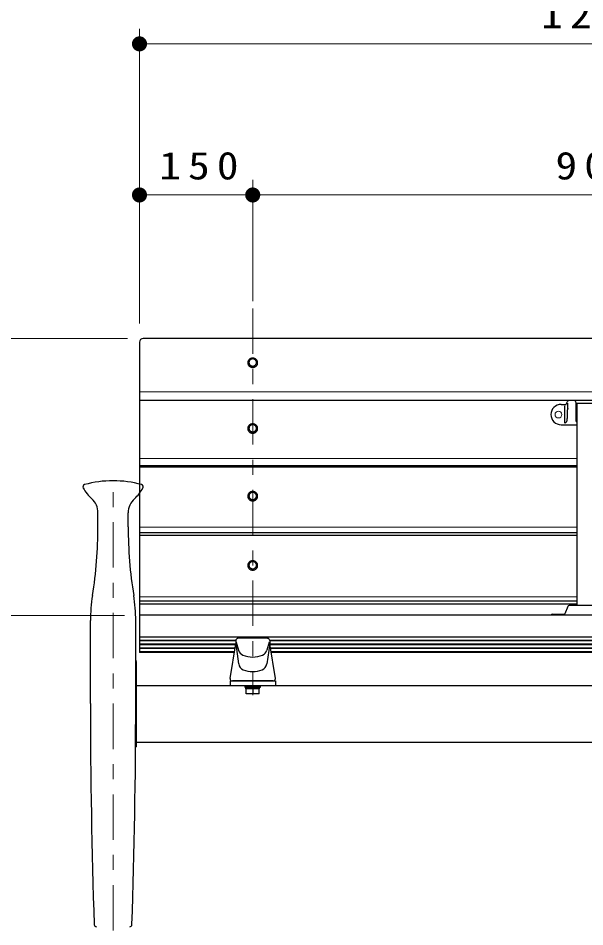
# Model space of a CAD drawing. Units: millimetres on the paper, scale 1:20. Extents: x -385 to 0, y 0 to 267.
# Drawn here: x -296.5 to -258.9, y 117.2 to 177.3 of the extents above; entities that cross this region are included whole.
import ezdxf

# ---------------------------------------------------------------- set-up
doc = ezdxf.new("R2010")
doc.units = ezdxf.units.MM
doc.linetypes.add('USER2', pattern=[6, 3, -1, 1, -1])
doc.layers.add('1_20', color=7, linetype='Continuous', lineweight=25)
doc.styles.add('ＭＳ ゴシック', font='')
doc.styles.get('ＭＳ ゴシック').set_extended_font_data('MS Gothic')

# ---------------------------------------------------------------- blocks, each defined once
blk = doc.blocks.new('filled_dot')
at = {"color": 0, "linetype": 'Continuous', "lineweight": -2, "const_width": 1.25}
blk.add_lwpolyline([(-0.625, 0, 1), (0.625, 0, 1)], format="xyb", close=True, dxfattribs=at)

msp = doc.modelspace()

# ---------------------------------------------------------------- linework, layer by layer
at = {"layer": '1_20', "lineweight": 13}
for p, q in [((-288.425, 157.1), (-288.425, 176.6)), ((-288.425, 175.6), (-228.425, 175.6)), ((-280.925, 159.083), (-280.925, 166.6)), ((-280.925, 158.583), (-280.925, 166.6)), ((-288.425, 165.6), (-280.925, 165.6)), ((-280.925, 165.6), (-235.925, 165.6)), ((-289.212, 156.097), (-327.425, 156.097)), ((-228.425, 152.572), (-288.425, 152.572)), ((-259.425, 148.156), (-288.425, 148.156)), ((-259.425, 143.625), (-288.425, 143.625)), ((-259.425, 139.006), (-288.425, 139.006)), ((-289.425, 137.782), (-317.425, 137.782)), ((-282.05, 136.092), (-288.425, 136.092)), ((-258.425, 136.092), (-279.8, 136.092)), ((-282.05, 135.843), (-288.425, 135.843)), ((-282.099, 135.595), (-288.425, 135.595)), ((-258.425, 135.843), (-279.8, 135.843)), ((-258.425, 135.595), (-279.751, 135.595))]:
    msp.add_line(p, q, dxfattribs=at)
at = {"layer": '1_20', "linetype": 'USER2', "lineweight": 13}
for p, q in [((-280.925, 158.083), (-280.925, 132.51)), ((-290.175, 116.94), (-290.175, 146.836))]:
    msp.add_line(p, q, dxfattribs=at)
at = {"layer": '1_20'}
for p, q in [((-288.425, 155.85), (-288.425, 135.328)), ((-228.675, 156.1), (-288.175, 156.1)), ((-228.425, 151.994), (-288.425, 151.994)), ((-259.425, 147.674), (-288.425, 147.674)), ((-259.425, 147.59), (-288.425, 147.59)), ((-259.425, 143.245), (-288.425, 143.245)), ((-259.425, 143.077), (-288.425, 143.077)), ((-259.425, 138.729), (-288.425, 138.729)), ((-259.425, 138.522), (-288.425, 138.522)), ((-228.425, 137.787), (-288.425, 137.787)), ((-228.425, 136.34), (-288.425, 136.34)), ((-282.05, 136.118), (-288.425, 136.118)), ((-258.425, 136.118), (-279.8, 136.118)), ((-282.05, 135.869), (-288.425, 135.869)), ((-282.095, 135.621), (-288.425, 135.621)), ((-282.135, 135.372), (-288.425, 135.372)), ((-282.143, 135.328), (-288.425, 135.328)), ((-258.425, 135.869), (-279.8, 135.869)), ((-258.425, 135.621), (-279.755, 135.621)), ((-258.425, 135.372), (-279.714, 135.372)), ((-258.425, 135.328), (-279.707, 135.328)), ((-288.625, 133.14), (-228.225, 133.14)), ((-282.425, 133.44), (-279.425, 133.44)), ((-282.425, 133.44), (-282.425, 133.14)), ((-281.45, 133.14), (-281.45, 133.04)), ((-281.45, 133.14), (-280.4, 133.14)), ((-281.45, 133.04), (-280.4, 133.04)), ((-280.465, 133.04), (-281.385, 133.04)), ((-281.385, 132.915), (-281.385, 133.04)), ((-280.465, 132.915), (-281.385, 132.915)), ((-281.35, 132.595), (-281.35, 132.915)), ((-280.962, 132.915), (-280.928, 133.04)), ((-280.925, 132.915), (-280.925, 132.595)), ((-280.922, 132.915), (-280.888, 133.04)), ((-280.5, 132.595), (-280.5, 132.915)), ((-280.465, 132.915), (-280.465, 133.04)), ((-280.4, 133.04), (-280.4, 133.14)), ((-279.425, 133.44), (-279.425, 133.14)), ((-280.5, 132.595), (-281.35, 132.595)), ((-288.625, 129.39), (-228.225, 129.39)), ((-288.625, 129.09), (-288.688, 129.09))]:
    msp.add_line(p, q, dxfattribs=at)
at = {"layer": '1_20', "color": 2}
for p, q in [((-260.5, 151.743), (-260.185, 151.743)), ((-260.257, 150.505), (-260.257, 151.642)), ((-260.163, 151.756), (-260.066, 151.94)), ((-260.061, 151.418), (-260.061, 151.835)), ((-259.621, 151.993), (-259.978, 151.993)), ((-259.521, 151.893), (-259.521, 150.651)), ((-259.425, 138.432), (-259.425, 151.817)), ((-259.425, 151.817), (-257.425, 151.817)), ((-260.5, 150.393), (-259.425, 150.393)), ((-259.471, 150.601), (-259.425, 150.601)), ((-260.062, 138.368), (-260.244, 137.889)), ((-258.425, 138.432), (-259.969, 138.432)), ((-261.064, 137.857), (-260.291, 137.857))]:
    msp.add_line(p, q, dxfattribs=at)
at = {"layer": '1_20', "color": 4}
for p, q in [((-291.175, 143.648), (-291.175, 144.572)), ((-289.175, 143.648), (-289.175, 144.572)), ((-291.675, 131.94), (-291.675, 137.433)), ((-288.675, 131.94), (-288.675, 137.433))]:
    msp.add_line(p, q, dxfattribs=at)
at = {"layer": '1_20', "color": 190}
for p, q in [((-282.423, 133.614), (-282.05, 135.896)), ((-282.05, 136.11), (-282.05, 135.896)), ((-282.05, 135.896), (-281.856, 134.571)), ((-282.022, 136.01), (-281.86, 135.473)), ((-279.8, 135.896), (-279.994, 134.571)), ((-279.827, 136.01), (-279.99, 135.473)), ((-279.8, 136.11), (-279.8, 135.896)), ((-279.427, 133.614), (-279.8, 135.896)), ((-279.575, 133.44), (-282.275, 133.44))]:
    msp.add_line(p, q, dxfattribs=at)
at = {"layer": '1_20', "color": 131}
msp.add_line((-288.625, 129.09), (-288.625, 134.64), dxfattribs=at)
at = {"layer": '1_20', "color": 4}
for points in [[(-281.25, 154.5), (-281.249, 154.473), (-281.245, 154.446), (-281.239, 154.42), (-281.23, 154.394), (-281.219, 154.369), (-281.206, 154.345), (-281.191, 154.323), (-281.174, 154.301), (-281.155, 154.281), (-281.134, 154.263), (-281.111, 154.247), (-281.087, 154.232), (-281.062, 154.22), (-281.036, 154.209), (-281.009, 154.201), (-280.981, 154.195), (-280.953, 154.192), (-280.925, 154.191), (-280.896, 154.192), (-280.868, 154.195), (-280.841, 154.201), (-280.814, 154.209), (-280.787, 154.22), (-280.762, 154.232), (-280.738, 154.247), (-280.716, 154.263), (-280.695, 154.281), (-280.676, 154.301), (-280.659, 154.323), (-280.643, 154.345), (-280.63, 154.369), (-280.619, 154.394), (-280.611, 154.42), (-280.605, 154.446), (-280.601, 154.473), (-280.6, 154.5), (-280.601, 154.527), (-280.605, 154.554), (-280.611, 154.58), (-280.619, 154.606), (-280.63, 154.63), (-280.643, 154.654), (-280.659, 154.677), (-280.676, 154.699), (-280.695, 154.718), (-280.716, 154.737), (-280.738, 154.753), (-280.762, 154.768), (-280.787, 154.78), (-280.814, 154.79), (-280.841, 154.798), (-280.868, 154.804), (-280.896, 154.808), (-280.925, 154.809), (-280.953, 154.808), (-280.981, 154.804), (-281.009, 154.798), (-281.036, 154.79), (-281.062, 154.78), (-281.087, 154.768), (-281.111, 154.753), (-281.134, 154.737), (-281.155, 154.718), (-281.174, 154.699), (-281.191, 154.677), (-281.206, 154.654), (-281.219, 154.63), (-281.23, 154.606), (-281.239, 154.58), (-281.245, 154.554), (-281.249, 154.527)], [(-281.175, 154.515), (-281.174, 154.495), (-281.171, 154.474), (-281.166, 154.454), (-281.16, 154.434), (-281.151, 154.415), (-281.141, 154.396), (-281.13, 154.379), (-281.116, 154.362), (-281.102, 154.347), (-281.085, 154.333), (-281.068, 154.321), (-281.05, 154.309), (-281.03, 154.3), (-281.01, 154.292), (-280.989, 154.286), (-280.968, 154.281), (-280.947, 154.278), (-280.925, 154.278), (-280.903, 154.278), (-280.881, 154.281), (-280.86, 154.286), (-280.839, 154.292), (-280.819, 154.3), (-280.8, 154.309), (-280.781, 154.321), (-280.764, 154.333), (-280.748, 154.347), (-280.733, 154.362), (-280.72, 154.379), (-280.708, 154.396), (-280.698, 154.415), (-280.69, 154.434), (-280.683, 154.454), (-280.679, 154.474), (-280.676, 154.495), (-280.675, 154.515), (-280.676, 154.536), (-280.679, 154.557), (-280.683, 154.577), (-280.69, 154.597), (-280.698, 154.616), (-280.708, 154.634), (-280.72, 154.652), (-280.733, 154.668), (-280.748, 154.683), (-280.764, 154.697), (-280.781, 154.71), (-280.8, 154.721), (-280.819, 154.731), (-280.839, 154.739), (-280.86, 154.745), (-280.881, 154.749), (-280.903, 154.752), (-280.925, 154.753), (-280.947, 154.752), (-280.968, 154.749), (-280.989, 154.745), (-281.01, 154.739), (-281.03, 154.731), (-281.05, 154.721), (-281.068, 154.71), (-281.085, 154.697), (-281.102, 154.683), (-281.116, 154.668), (-281.13, 154.652), (-281.141, 154.634), (-281.151, 154.616), (-281.16, 154.597), (-281.166, 154.577), (-281.171, 154.557), (-281.174, 154.536)], [(-281.25, 150.147), (-281.249, 150.12), (-281.245, 150.093), (-281.239, 150.067), (-281.23, 150.041), (-281.219, 150.016), (-281.206, 149.992), (-281.191, 149.969), (-281.174, 149.948), (-281.155, 149.928), (-281.134, 149.91), (-281.111, 149.893), (-281.087, 149.879), (-281.062, 149.867), (-281.036, 149.856), (-281.009, 149.848), (-280.981, 149.842), (-280.953, 149.839), (-280.925, 149.838), (-280.896, 149.839), (-280.868, 149.842), (-280.841, 149.848), (-280.814, 149.856), (-280.787, 149.867), (-280.762, 149.879), (-280.738, 149.893), (-280.716, 149.91), (-280.695, 149.928), (-280.676, 149.948), (-280.659, 149.969), (-280.643, 149.992), (-280.63, 150.016), (-280.619, 150.041), (-280.611, 150.067), (-280.605, 150.093), (-280.601, 150.12), (-280.6, 150.147), (-280.601, 150.174), (-280.605, 150.2), (-280.611, 150.227), (-280.619, 150.252), (-280.63, 150.277), (-280.643, 150.301), (-280.659, 150.324), (-280.676, 150.345), (-280.695, 150.365), (-280.716, 150.383), (-280.738, 150.4), (-280.762, 150.414), (-280.787, 150.427), (-280.814, 150.437), (-280.841, 150.445), (-280.868, 150.451), (-280.896, 150.455), (-280.925, 150.456), (-280.953, 150.455), (-280.981, 150.451), (-281.009, 150.445), (-281.036, 150.437), (-281.062, 150.427), (-281.087, 150.414), (-281.111, 150.4), (-281.134, 150.383), (-281.155, 150.365), (-281.174, 150.345), (-281.191, 150.324), (-281.206, 150.301), (-281.219, 150.277), (-281.23, 150.252), (-281.239, 150.227), (-281.245, 150.2), (-281.249, 150.174)], [(-281.175, 150.162), (-281.174, 150.141), (-281.171, 150.121), (-281.166, 150.101), (-281.16, 150.081), (-281.151, 150.062), (-281.141, 150.043), (-281.13, 150.026), (-281.116, 150.009), (-281.102, 149.994), (-281.085, 149.98), (-281.068, 149.967), (-281.05, 149.956), (-281.03, 149.947), (-281.01, 149.939), (-280.989, 149.932), (-280.968, 149.928), (-280.947, 149.925), (-280.925, 149.924), (-280.903, 149.925), (-280.881, 149.928), (-280.86, 149.932), (-280.839, 149.939), (-280.819, 149.947), (-280.8, 149.956), (-280.781, 149.967), (-280.764, 149.98), (-280.748, 149.994), (-280.733, 150.009), (-280.72, 150.026), (-280.708, 150.043), (-280.698, 150.062), (-280.69, 150.081), (-280.683, 150.101), (-280.679, 150.121), (-280.676, 150.141), (-280.675, 150.162), (-280.676, 150.183), (-280.679, 150.203), (-280.683, 150.224), (-280.69, 150.243), (-280.698, 150.263), (-280.708, 150.281), (-280.72, 150.299), (-280.733, 150.315), (-280.748, 150.33), (-280.764, 150.344), (-280.781, 150.357), (-280.8, 150.368), (-280.819, 150.378), (-280.839, 150.386), (-280.86, 150.392), (-280.881, 150.396), (-280.903, 150.399), (-280.925, 150.4), (-280.947, 150.399), (-280.968, 150.396), (-280.989, 150.392), (-281.01, 150.386), (-281.03, 150.378), (-281.05, 150.368), (-281.068, 150.357), (-281.085, 150.344), (-281.102, 150.33), (-281.116, 150.315), (-281.13, 150.299), (-281.141, 150.281), (-281.151, 150.263), (-281.16, 150.243), (-281.166, 150.224), (-281.171, 150.203), (-281.174, 150.183)], [(-281.25, 145.667), (-281.249, 145.64), (-281.245, 145.613), (-281.239, 145.587), (-281.23, 145.561), (-281.219, 145.536), (-281.206, 145.512), (-281.191, 145.489), (-281.174, 145.468), (-281.155, 145.448), (-281.134, 145.43), (-281.111, 145.414), (-281.087, 145.399), (-281.062, 145.387), (-281.036, 145.376), (-281.009, 145.368), (-280.981, 145.362), (-280.953, 145.359), (-280.925, 145.358), (-280.896, 145.359), (-280.868, 145.362), (-280.841, 145.368), (-280.814, 145.376), (-280.787, 145.387), (-280.762, 145.399), (-280.738, 145.414), (-280.716, 145.43), (-280.695, 145.448), (-280.676, 145.468), (-280.659, 145.489), (-280.643, 145.512), (-280.63, 145.536), (-280.619, 145.561), (-280.611, 145.587), (-280.605, 145.613), (-280.601, 145.64), (-280.6, 145.667), (-280.601, 145.694), (-280.605, 145.72), (-280.611, 145.747), (-280.619, 145.772), (-280.63, 145.797), (-280.643, 145.821), (-280.659, 145.844), (-280.676, 145.865), (-280.695, 145.885), (-280.716, 145.904), (-280.738, 145.92), (-280.762, 145.934), (-280.787, 145.947), (-280.814, 145.957), (-280.841, 145.965), (-280.868, 145.971), (-280.896, 145.975), (-280.925, 145.976), (-280.953, 145.975), (-280.981, 145.971), (-281.009, 145.965), (-281.036, 145.957), (-281.062, 145.947), (-281.087, 145.934), (-281.111, 145.92), (-281.134, 145.904), (-281.155, 145.885), (-281.174, 145.865), (-281.191, 145.844), (-281.206, 145.821), (-281.219, 145.797), (-281.23, 145.772), (-281.239, 145.747), (-281.245, 145.72), (-281.249, 145.694)], [(-281.175, 145.682), (-281.174, 145.661), (-281.171, 145.641), (-281.166, 145.621), (-281.16, 145.601), (-281.151, 145.582), (-281.141, 145.563), (-281.13, 145.546), (-281.116, 145.529), (-281.102, 145.514), (-281.085, 145.5), (-281.068, 145.487), (-281.05, 145.476), (-281.03, 145.467), (-281.01, 145.459), (-280.989, 145.453), (-280.968, 145.448), (-280.947, 145.445), (-280.925, 145.444), (-280.903, 145.445), (-280.881, 145.448), (-280.86, 145.453), (-280.839, 145.459), (-280.819, 145.467), (-280.8, 145.476), (-280.781, 145.487), (-280.764, 145.5), (-280.748, 145.514), (-280.733, 145.529), (-280.72, 145.546), (-280.708, 145.563), (-280.698, 145.582), (-280.69, 145.601), (-280.683, 145.621), (-280.679, 145.641), (-280.676, 145.661), (-280.675, 145.682), (-280.676, 145.703), (-280.679, 145.724), (-280.683, 145.744), (-280.69, 145.764), (-280.698, 145.783), (-280.708, 145.801), (-280.72, 145.819), (-280.733, 145.835), (-280.748, 145.85), (-280.764, 145.864), (-280.781, 145.877), (-280.8, 145.888), (-280.819, 145.898), (-280.839, 145.906), (-280.86, 145.912), (-280.881, 145.916), (-280.903, 145.919), (-280.925, 145.92), (-280.947, 145.919), (-280.968, 145.916), (-280.989, 145.912), (-281.01, 145.906), (-281.03, 145.898), (-281.05, 145.888), (-281.068, 145.877), (-281.085, 145.864), (-281.102, 145.85), (-281.116, 145.835), (-281.13, 145.819), (-281.141, 145.801), (-281.151, 145.783), (-281.16, 145.764), (-281.166, 145.744), (-281.171, 145.724), (-281.174, 145.703)], [(-281.25, 141.086), (-281.249, 141.06), (-281.245, 141.033), (-281.239, 141.006), (-281.23, 140.981), (-281.219, 140.956), (-281.206, 140.932), (-281.191, 140.909), (-281.174, 140.888), (-281.155, 140.868), (-281.134, 140.85), (-281.111, 140.833), (-281.087, 140.819), (-281.062, 140.806), (-281.036, 140.796), (-281.009, 140.788), (-280.981, 140.782), (-280.953, 140.779), (-280.925, 140.777), (-280.896, 140.779), (-280.868, 140.782), (-280.841, 140.788), (-280.814, 140.796), (-280.787, 140.806), (-280.762, 140.819), (-280.738, 140.833), (-280.716, 140.85), (-280.695, 140.868), (-280.676, 140.888), (-280.659, 140.909), (-280.643, 140.932), (-280.63, 140.956), (-280.619, 140.981), (-280.611, 141.006), (-280.605, 141.033), (-280.601, 141.06), (-280.6, 141.086), (-280.601, 141.113), (-280.605, 141.14), (-280.611, 141.166), (-280.619, 141.192), (-280.63, 141.217), (-280.643, 141.241), (-280.659, 141.264), (-280.676, 141.285), (-280.695, 141.305), (-280.716, 141.323), (-280.738, 141.34), (-280.762, 141.354), (-280.787, 141.367), (-280.814, 141.377), (-280.841, 141.385), (-280.868, 141.391), (-280.896, 141.394), (-280.925, 141.396), (-280.953, 141.394), (-280.981, 141.391), (-281.009, 141.385), (-281.036, 141.377), (-281.062, 141.367), (-281.087, 141.354), (-281.111, 141.34), (-281.134, 141.323), (-281.155, 141.305), (-281.174, 141.285), (-281.191, 141.264), (-281.206, 141.241), (-281.219, 141.217), (-281.23, 141.192), (-281.239, 141.166), (-281.245, 141.14), (-281.249, 141.113)], [(-281.175, 141.102), (-281.174, 141.081), (-281.171, 141.061), (-281.166, 141.04), (-281.16, 141.021), (-281.151, 141.001), (-281.141, 140.983), (-281.13, 140.966), (-281.116, 140.949), (-281.102, 140.934), (-281.085, 140.92), (-281.068, 140.907), (-281.05, 140.896), (-281.03, 140.886), (-281.01, 140.879), (-280.989, 140.872), (-280.968, 140.868), (-280.947, 140.865), (-280.925, 140.864), (-280.903, 140.865), (-280.881, 140.868), (-280.86, 140.872), (-280.839, 140.879), (-280.819, 140.886), (-280.8, 140.896), (-280.781, 140.907), (-280.764, 140.92), (-280.748, 140.934), (-280.733, 140.949), (-280.72, 140.966), (-280.708, 140.983), (-280.698, 141.001), (-280.69, 141.021), (-280.683, 141.04), (-280.679, 141.061), (-280.676, 141.081), (-280.675, 141.102), (-280.676, 141.123), (-280.679, 141.143), (-280.683, 141.163), (-280.69, 141.183), (-280.698, 141.202), (-280.708, 141.221), (-280.72, 141.238), (-280.733, 141.255), (-280.748, 141.27), (-280.764, 141.284), (-280.781, 141.297), (-280.8, 141.308), (-280.819, 141.317), (-280.839, 141.325), (-280.86, 141.332), (-280.881, 141.336), (-280.903, 141.339), (-280.925, 141.34), (-280.947, 141.339), (-280.968, 141.336), (-280.989, 141.332), (-281.01, 141.325), (-281.03, 141.317), (-281.05, 141.308), (-281.068, 141.297), (-281.085, 141.284), (-281.102, 141.27), (-281.116, 141.255), (-281.13, 141.238), (-281.141, 141.221), (-281.151, 141.202), (-281.16, 141.183), (-281.166, 141.163), (-281.171, 141.143), (-281.174, 141.123)]]:
    msp.add_lwpolyline(points, close=True, dxfattribs=at)
at = {"layer": '1_20', "color": 2}
msp.add_lwpolyline([(-260.257, 150.505), (-260.219, 150.523), (-260.184, 150.546), (-260.154, 150.573), (-260.129, 150.606), (-260.112, 150.642), (-260.1, 150.684), (-260.092, 150.733), (-260.086, 150.789), (-260.081, 150.858), (-260.077, 150.934), (-260.073, 151.014), (-260.07, 151.095), (-260.068, 151.176), (-260.066, 151.251), (-260.064, 151.32), (-260.063, 151.378), (-260.062, 151.424), (-260.061, 151.453), (-260.061, 151.464), (-260.061, 151.453), (-260.061, 151.418)], dxfattribs=at)
at = {"layer": '1_20', "color": 2, "lineweight": 13}
msp.add_circle((-260.675, 151.068), 0.225, dxfattribs=at)
at = {"layer": '1_20'}
msp.add_arc((-288.175, 155.85), 0.25, 90, 180, dxfattribs=at)
at = {"layer": '1_20', "color": 2}
for centre, radius, start, end in [((-260.5, 151.068), 0.675, 90, 270), ((-260.185, 151.768), 0.025, 270, 332.13251), ((-259.978, 151.893), 0.1, 90, 152.13251), ((-259.621, 151.893), 0.1, 0, 90), ((-259.471, 150.651), 0.05, 180, 270), ((-259.969, 138.332), 0.1, 90, 159.20314), ((-261.064, 137.757), 0.1, 90, 162.33791), ((-260.291, 137.907), 0.05, 270, 339.20314)]:
    msp.add_arc(centre, radius, start, end, dxfattribs=at)
at = {"layer": '1_20', "color": 4}
for centre, radius, start, end in [((-292.025, 146.29), 0.15, 105.3921, 213.20587), ((-289.731, 147.558), 2.771, 208.93513, 227.92204), ((-290.175, 139.57), 7.12, 74.6079, 105.3921), ((-290.618, 147.558), 2.771, 312.07795, 331.06487), ((-288.325, 146.29), 0.15, 326.79413, 74.6079), ((-292.428, 144.572), 1.253, 0, 47.92204), ((-287.922, 144.572), 1.253, 132.07796, 180), ((-319.63, 143.648), 28.456, 350.79971, 0), ((-260.719, 143.648), 28.456, 180, 189.2003), ((-281.264, 137.433), 10.411, 170.7997, 180), ((-299.086, 137.433), 10.411, 0, 9.2003), ((135.922, 131.94), 427.597, 180, 181.95969), ((-716.272, 131.94), 427.597, 358.04031, 0), ((-291.275, 117.323), 0.15, 181.95969, 267), ((-289.075, 117.323), 0.15, 273, 358.04031)]:
    msp.add_arc(centre, radius, start, end, dxfattribs=at)
at = {"layer": '1_20', "color": 190}
for centre, radius, start, end in [((-281.9, 136.11), 0.15, 91.62387, 180), ((-280.925, 101.718), 34.556, 88.37613, 91.62387), ((-279.95, 136.11), 0.15, 0, 88.37613), ((-281.381, 135.618), 0.5, 196.80373, 246.74202), ((-280.468, 135.618), 0.5, 293.25798, 343.19626), ((-280.925, 136.68), 1.656, 246.74202, 293.25798), ((-281.361, 134.644), 0.5, 188.33609, 247.83332), ((-280.925, 135.715), 1.656, 247.83332, 292.16668), ((-280.489, 134.644), 0.5, 292.16668, 351.66391), ((-282.275, 133.59), 0.15, 170.7133, 270), ((-279.575, 133.59), 0.15, 270, 9.2867)]:
    msp.add_arc(centre, radius, start, end, dxfattribs=at)
at = {"layer": '1_20', "color": 131}
msp.add_arc((-289.075, 134.64), 0.45, 0, 27.26604, dxfattribs=at)

# ---------------------------------------------------------------- block references
at = {"layer": '1_20', "lineweight": 13, "xscale": 0.4, "yscale": 0.4}
for p in [(-288.425, 175.6), (-288.425, 165.6), (-280.925, 165.6)]:
    msp.add_blockref('filled_dot', p, dxfattribs=at)
at = {"layer": '1_20', "lineweight": 13, "xscale": 0.4, "yscale": 0.4, "rotation": 180}
msp.add_blockref('filled_dot', (-280.925, 165.6), dxfattribs=at)

# ---------------------------------------------------------------- texts
at = {"layer": '1_20', "char_height": 1.833, "attachment_point": 8, "style": 'ＭＳ ゴシック'}
for s, insert in [('\\T1.33;\\W1.15;1200', (-258.004, 176.6)), ('\\T1.33;\\W1.15;150', (-284.254, 166.6)), ('\\T1.33;\\W1.15;900', (-258.008, 166.6))]:
    msp.add_mtext(s, dxfattribs=dict(at, insert=insert))

doc.saveas('drawing.dxf')
